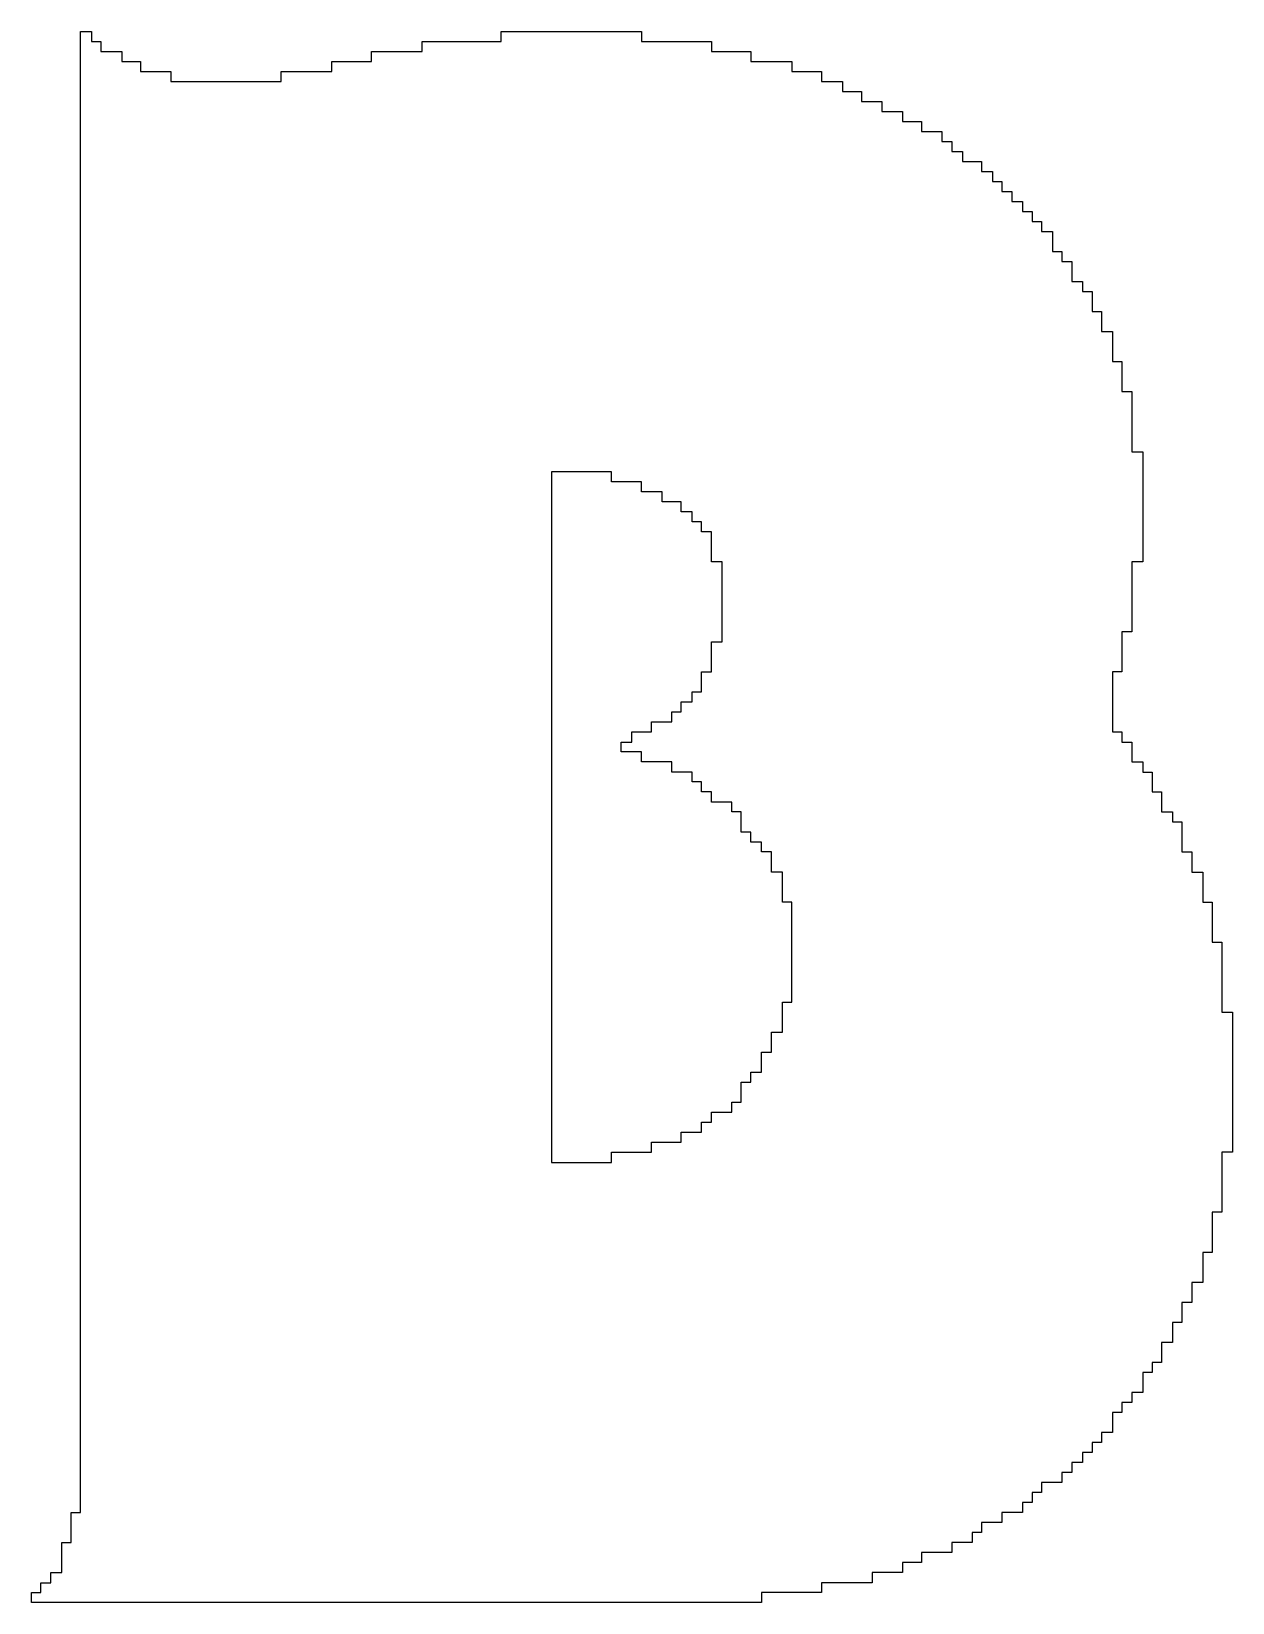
# Model space of a CAD drawing. Extents: x 134.1 to 218.7, y -126.2 to -72.1.
# Drawn here: x 205.9 to 208.44, y -91.62 to -88.297 of the extents above; entities that cross this region are included whole.
import ezdxf

# ---------------------------------------------------------------- set-up
doc = ezdxf.new("R2010")
doc.units = 0
doc.header["$MEASUREMENT"] = 0
doc.layers.add('BLACK', color=7, linetype='CONTINUOUS')

msp = doc.modelspace()

# ---------------------------------------------------------------- linework, layer by layer
at = {"layer": 'BLACK', "linetype": 'CONTINUOUS'}
for p, q in [((206.004, -91.4293), (206.004, -88.2968)), ((206.004, -88.2968), (206.027, -88.2968)), ((206.027, -88.2968), (206.027, -88.3178)), ((206.027, -88.3178), (206.047, -88.3178)), ((206.047, -88.3178), (206.047, -88.3392)), ((206.726, -88.3392), (206.726, -88.3178)), ((206.726, -88.3178), (206.893, -88.3178)), ((206.893, -88.3178), (206.893, -88.2968)), ((206.893, -88.2968), (207.19, -88.2968)), ((207.19, -88.2968), (207.19, -88.3178)), ((207.19, -88.3178), (207.338, -88.3178)), ((207.338, -88.3178), (207.338, -88.3392)), ((206.047, -88.3392), (206.091, -88.3392)), ((206.091, -88.3392), (206.091, -88.3602)), ((206.619, -88.3602), (206.619, -88.3392)), ((206.619, -88.3392), (206.726, -88.3392)), ((207.338, -88.3392), (207.421, -88.3392)), ((207.421, -88.3392), (207.421, -88.3602)), ((206.091, -88.3602), (206.131, -88.3602)), ((206.131, -88.3602), (206.131, -88.3813)), ((206.131, -88.3813), (206.195, -88.3813)), ((206.195, -88.3813), (206.195, -88.4027)), ((206.428, -88.4027), (206.428, -88.3813)), ((206.428, -88.3813), (206.535, -88.3813)), ((206.535, -88.3813), (206.535, -88.3602)), ((206.535, -88.3602), (206.619, -88.3602)), ((207.421, -88.3602), (207.508, -88.3602)), ((207.508, -88.3602), (207.508, -88.3813)), ((207.508, -88.3813), (207.571, -88.3813)), ((207.571, -88.3813), (207.571, -88.4027)), ((206.195, -88.4027), (206.428, -88.4027)), ((207.571, -88.4027), (207.615, -88.4027)), ((207.615, -88.4027), (207.615, -88.4237)), ((207.615, -88.4237), (207.655, -88.4237)), ((207.655, -88.4237), (207.655, -88.4448)), ((207.655, -88.4448), (207.698, -88.4448)), ((207.698, -88.4448), (207.698, -88.4662)), ((207.698, -88.4662), (207.742, -88.4662)), ((207.742, -88.4662), (207.742, -88.4873)), ((207.742, -88.4873), (207.782, -88.4873)), ((207.782, -88.4873), (207.782, -88.5083)), ((207.782, -88.5083), (207.825, -88.5083)), ((207.825, -88.5083), (207.825, -88.5297)), ((207.825, -88.5297), (207.846, -88.5297)), ((207.846, -88.5297), (207.846, -88.5507)), ((207.846, -88.5507), (207.869, -88.5507)), ((207.869, -88.5507), (207.869, -88.5718)), ((207.869, -88.5718), (207.909, -88.5718)), ((207.909, -88.5718), (207.909, -88.5932)), ((207.909, -88.5932), (207.932, -88.5932)), ((207.932, -88.5932), (207.932, -88.6142)), ((207.932, -88.6142), (207.952, -88.6142)), ((207.952, -88.6142), (207.952, -88.6353)), ((207.952, -88.6353), (207.973, -88.6353)), ((207.973, -88.6353), (207.973, -88.6567)), ((207.973, -88.6567), (207.996, -88.6567)), ((207.996, -88.6567), (207.996, -88.6777)), ((207.996, -88.6777), (208.016, -88.6777)), ((208.016, -88.6777), (208.016, -88.6988)), ((208.016, -88.6988), (208.036, -88.6988)), ((208.036, -88.6988), (208.036, -88.7202)), ((208.036, -88.7202), (208.059, -88.7202)), ((208.059, -88.7202), (208.059, -88.7623)), ((208.059, -88.7623), (208.079, -88.7623)), ((208.079, -88.7623), (208.079, -88.7837)), ((208.079, -88.7837), (208.1, -88.7837)), ((208.1, -88.7837), (208.1, -88.8258)), ((208.1, -88.8258), (208.123, -88.8258)), ((208.123, -88.8258), (208.123, -88.8472)), ((208.123, -88.8472), (208.143, -88.8472)), ((208.143, -88.8472), (208.143, -88.8893)), ((208.143, -88.8893), (208.163, -88.8893)), ((208.163, -88.8893), (208.163, -88.9317)), ((208.163, -88.9317), (208.186, -88.9317)), ((208.186, -88.9317), (208.186, -88.9952)), ((208.186, -88.9952), (208.206, -88.9952)), ((208.206, -88.9952), (208.206, -89.0587)), ((208.206, -89.0587), (208.227, -89.0587)), ((208.227, -89.0587), (208.227, -89.1857)), ((208.227, -89.1857), (208.25, -89.1857)), ((208.25, -89.1857), (208.25, -89.4187)), ((207.127, -89.2282), (207, -89.2282)), ((207, -89.2282), (207, -90.6887)), ((207.127, -89.2492), (207.127, -89.2282)), ((207.19, -89.2492), (207.127, -89.2492)), ((207.19, -89.2703), (207.19, -89.2492)), ((207.234, -89.2703), (207.19, -89.2703)), ((207.234, -89.2917), (207.234, -89.2703)), ((207.274, -89.2917), (207.234, -89.2917)), ((207.274, -89.3127), (207.274, -89.2917)), ((207.297, -89.3127), (207.274, -89.3127)), ((207.297, -89.3338), (207.297, -89.3127)), ((207.317, -89.3338), (207.297, -89.3338)), ((207.317, -89.3552), (207.317, -89.3338)), ((207.338, -89.3552), (207.317, -89.3552)), ((207.338, -89.4187), (207.338, -89.3552)), ((207.361, -89.4187), (207.338, -89.4187)), ((207.361, -89.5878), (207.361, -89.4187)), ((208.25, -89.4187), (208.227, -89.4187)), ((208.227, -89.4187), (208.227, -89.5667)), ((207.338, -89.6513), (207.338, -89.5878)), ((207.338, -89.5878), (207.361, -89.5878)), ((208.227, -89.5667), (208.206, -89.5667)), ((208.206, -89.5667), (208.206, -89.6513)), ((207.317, -89.6937), (207.317, -89.6513)), ((207.317, -89.6513), (207.338, -89.6513)), ((208.206, -89.6513), (208.186, -89.6513)), ((208.186, -89.6513), (208.186, -89.7783)), ((207.274, -89.7362), (207.274, -89.7148)), ((207.274, -89.7148), (207.297, -89.7148)), ((207.297, -89.7148), (207.297, -89.6937)), ((207.297, -89.6937), (207.317, -89.6937)), ((207.254, -89.7572), (207.254, -89.7362)), ((207.254, -89.7362), (207.274, -89.7362)), ((207.17, -89.7997), (207.17, -89.7783)), ((207.17, -89.7783), (207.211, -89.7783)), ((207.211, -89.7783), (207.211, -89.7572)), ((207.211, -89.7572), (207.254, -89.7572)), ((208.186, -89.7783), (208.206, -89.7783)), ((208.206, -89.7783), (208.206, -89.7997)), ((207.147, -89.8207), (207.147, -89.7997)), ((207.147, -89.7997), (207.17, -89.7997)), ((208.206, -89.7997), (208.227, -89.7997)), ((208.227, -89.7997), (208.227, -89.8418)), ((207.19, -89.8207), (207.147, -89.8207)), ((207.19, -89.8418), (207.19, -89.8207)), ((207.254, -89.8418), (207.19, -89.8418)), ((207.254, -89.8632), (207.254, -89.8418)), ((208.227, -89.8418), (208.25, -89.8418)), ((208.25, -89.8418), (208.25, -89.8632)), ((207.297, -89.8632), (207.254, -89.8632)), ((207.297, -89.8842), (207.297, -89.8632)), ((207.317, -89.8842), (207.297, -89.8842)), ((207.317, -89.9053), (207.317, -89.8842)), ((208.25, -89.8632), (208.27, -89.8632)), ((208.27, -89.8632), (208.27, -89.9053)), ((207.338, -89.9053), (207.317, -89.9053)), ((207.338, -89.9267), (207.338, -89.9053)), ((208.27, -89.9053), (208.29, -89.9053)), ((208.29, -89.9053), (208.29, -89.9477)), ((207.381, -89.9267), (207.338, -89.9267)), ((207.381, -89.9477), (207.381, -89.9267)), ((207.401, -89.9477), (207.381, -89.9477)), ((207.401, -89.9902), (207.401, -89.9477)), ((208.29, -89.9477), (208.313, -89.9477)), ((208.313, -89.9477), (208.313, -89.9688)), ((208.313, -89.9688), (208.333, -89.9688)), ((208.333, -89.9688), (208.333, -90.0323)), ((207.421, -89.9902), (207.401, -89.9902)), ((207.421, -90.0112), (207.421, -89.9902)), ((207.444, -90.0112), (207.421, -90.0112)), ((207.444, -90.0323), (207.444, -90.0112)), ((207.465, -90.0323), (207.444, -90.0323)), ((207.465, -90.0747), (207.465, -90.0323)), ((208.333, -90.0323), (208.354, -90.0323)), ((208.354, -90.0323), (208.354, -90.0747)), ((207.488, -90.0747), (207.465, -90.0747)), ((207.488, -90.1382), (207.488, -90.0747)), ((208.354, -90.0747), (208.377, -90.0747)), ((208.377, -90.0747), (208.377, -90.1382)), ((207.508, -90.1382), (207.488, -90.1382)), ((207.508, -90.3498), (207.508, -90.1382)), ((208.377, -90.1382), (208.397, -90.1382)), ((208.397, -90.1382), (208.397, -90.2228)), ((208.397, -90.2228), (208.417, -90.2228)), ((208.417, -90.2228), (208.417, -90.3712)), ((207.488, -90.4133), (207.488, -90.3498)), ((207.488, -90.3498), (207.508, -90.3498)), ((208.417, -90.3712), (208.44, -90.3712)), ((208.44, -90.3712), (208.44, -90.6673)), ((207.465, -90.4557), (207.465, -90.4133)), ((207.465, -90.4133), (207.488, -90.4133)), ((207.444, -90.4982), (207.444, -90.4557)), ((207.444, -90.4557), (207.465, -90.4557)), ((207.421, -90.5192), (207.421, -90.4982)), ((207.421, -90.4982), (207.444, -90.4982)), ((207.401, -90.5617), (207.401, -90.5192)), ((207.401, -90.5192), (207.421, -90.5192)), ((207.338, -90.6038), (207.338, -90.5827)), ((207.338, -90.5827), (207.381, -90.5827)), ((207.381, -90.5827), (207.381, -90.5617)), ((207.381, -90.5617), (207.401, -90.5617)), ((207.317, -90.6252), (207.317, -90.6038)), ((207.317, -90.6038), (207.338, -90.6038)), ((207.211, -90.6673), (207.211, -90.6462)), ((207.211, -90.6462), (207.274, -90.6462)), ((207.274, -90.6462), (207.274, -90.6252)), ((207.274, -90.6252), (207.317, -90.6252)), ((207.127, -90.6673), (207.211, -90.6673)), ((207.127, -90.6887), (207.127, -90.6673)), ((208.44, -90.6673), (208.417, -90.6673)), ((208.417, -90.6673), (208.417, -90.7943)), ((207, -90.6887), (207.127, -90.6887)), ((208.417, -90.7943), (208.397, -90.7943)), ((208.397, -90.7943), (208.397, -90.8792)), ((208.397, -90.8792), (208.377, -90.8792)), ((208.377, -90.8792), (208.377, -90.9427)), ((208.377, -90.9427), (208.354, -90.9427)), ((208.354, -90.9427), (208.354, -90.9848)), ((208.354, -90.9848), (208.333, -90.9848)), ((208.333, -90.9848), (208.333, -91.0272)), ((208.333, -91.0272), (208.313, -91.0272)), ((208.313, -91.0272), (208.313, -91.0697)), ((208.313, -91.0697), (208.29, -91.0697)), ((208.29, -91.0697), (208.29, -91.1118)), ((208.29, -91.1118), (208.27, -91.1118)), ((208.27, -91.1118), (208.27, -91.1332)), ((208.27, -91.1332), (208.25, -91.1332)), ((208.25, -91.1332), (208.25, -91.1753)), ((208.25, -91.1753), (208.227, -91.1753)), ((208.227, -91.1753), (208.227, -91.1967)), ((208.227, -91.1967), (208.206, -91.1967)), ((208.206, -91.1967), (208.206, -91.2177)), ((208.206, -91.2177), (208.186, -91.2177)), ((208.186, -91.2177), (208.186, -91.2602)), ((208.163, -91.2812), (208.143, -91.2812)), ((208.143, -91.2812), (208.143, -91.3023)), ((208.186, -91.2602), (208.163, -91.2602)), ((208.163, -91.2602), (208.163, -91.2812)), ((208.143, -91.3023), (208.123, -91.3023)), ((208.123, -91.3023), (208.123, -91.3237)), ((208.1, -91.3447), (208.079, -91.3447)), ((208.079, -91.3447), (208.079, -91.3658)), ((208.123, -91.3237), (208.1, -91.3237)), ((208.1, -91.3237), (208.1, -91.3447)), ((208.079, -91.3658), (208.036, -91.3658)), ((208.036, -91.3658), (208.036, -91.3872)), ((208.016, -91.4082), (207.996, -91.4082)), ((207.996, -91.4082), (207.996, -91.4293)), ((208.036, -91.3872), (208.016, -91.3872)), ((208.016, -91.3872), (208.016, -91.4082)), ((205.984, -91.4928), (205.984, -91.4293)), ((205.984, -91.4293), (206.004, -91.4293)), ((207.996, -91.4293), (207.952, -91.4293)), ((207.952, -91.4293), (207.952, -91.4507)), ((207.909, -91.4718), (207.889, -91.4718)), ((207.889, -91.4718), (207.889, -91.4928)), ((207.952, -91.4507), (207.909, -91.4507)), ((207.909, -91.4507), (207.909, -91.4718)), ((205.964, -91.5563), (205.964, -91.4928)), ((205.964, -91.4928), (205.984, -91.4928)), ((207.846, -91.5142), (207.782, -91.5142)), ((207.782, -91.5142), (207.782, -91.5352)), ((207.889, -91.4928), (207.846, -91.4928)), ((207.846, -91.4928), (207.846, -91.5142)), ((207.782, -91.5352), (207.742, -91.5352)), ((207.742, -91.5352), (207.742, -91.5563)), ((205.92, -91.5987), (205.92, -91.5777)), ((205.92, -91.5777), (205.941, -91.5777)), ((205.941, -91.5777), (205.941, -91.5563)), ((205.941, -91.5563), (205.964, -91.5563)), ((207.678, -91.5777), (207.571, -91.5777)), ((207.571, -91.5777), (207.571, -91.5987)), ((207.742, -91.5563), (207.678, -91.5563)), ((207.678, -91.5563), (207.678, -91.5777)), ((205.9, -91.6198), (205.9, -91.5987)), ((205.9, -91.5987), (205.92, -91.5987)), ((207.571, -91.5987), (207.444, -91.5987)), ((207.444, -91.5987), (207.444, -91.6198)), ((207.444, -91.6198), (205.9, -91.6198))]:
    msp.add_line(p, q, dxfattribs=at)

doc.saveas('drawing.dxf')
